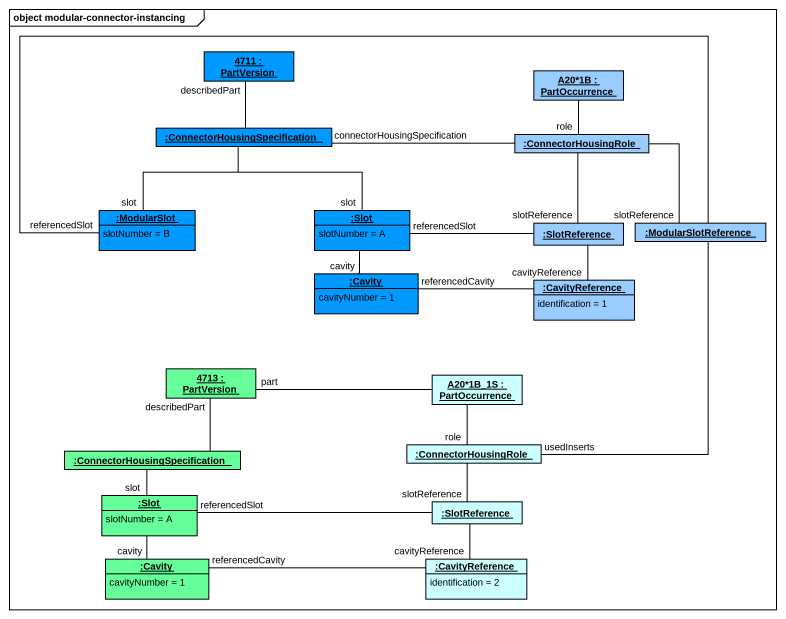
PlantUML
@startuml
mainframe object modular-connector-instancing
hide circle
hide empty members
object "4711 : PartVersion" as o4711 #0099FF
object "A20*1B : PartOccurrence" as A20_1B #99CCFF
object ":ConnectorHousingSpecification" as ConnectorHousingSpecificatio #0099FF
object ":ConnectorHousingRole" as ConnectorHousingRole #99CCFF
object ":ModularSlot" as ModularSlot #0099FF {
  slotNumber = B
}
object ":Slot" as Slot #0099FF {
  slotNumber = A
}
object ":SlotReference" as SlotReference #99CCFF
object ":ModularSlotReference" as ModularSlotReference #99CCFF
object ":Cavity" as Cavity #0099FF {
  cavityNumber = 1
}
object ":CavityReference" as CavityReference #99CCFF {
  identification = 1
}
object "4713 : PartVersion" as o4713 #66FF99
object "A20*1B_1S : PartOccurrence" as A20_1B_1S #CCFFFF
object ":ConnectorHousingSpecification" as ConnectorHousingSpecificatio_2 #66FF99
object ":ConnectorHousingRole" as ConnectorHousingRole_2 #CCFFFF
object ":Slot" as Slot_2 #66FF99 {
  slotNumber = A
}
object ":SlotReference" as SlotReference_2 #CCFFFF
object ":Cavity" as Cavity_2 #66FF99 {
  cavityNumber = 1
}
object ":CavityReference" as CavityReference_2 #CCFFFF {
  identification = 2
}
A20_1B -- ConnectorHousingRole : role
ConnectorHousingSpecificatio -up- o4711 : describedPart
ConnectorHousingSpecificatio -- ModularSlot : slot
ConnectorHousingSpecificatio -- Slot : slot
ConnectorHousingRole -left- ConnectorHousingSpecificatio : connectorHousingSpecification
ConnectorHousingRole -- SlotReference : slotReference
ConnectorHousingRole -- ModularSlotReference : slotReference
Slot -- Cavity : cavity
SlotReference -left- Slot : referencedSlot
SlotReference -- CavityReference : cavityReference
ModularSlotReference -left- ModularSlot : referencedSlot
ModularSlotReference -- ConnectorHousingRole_2 : usedInserts
CavityReference -left- Cavity : referencedCavity
A20_1B_1S -left- o4713 : part
A20_1B_1S -- ConnectorHousingRole_2 : role
ConnectorHousingSpecificatio_2 -up- o4713 : describedPart
ConnectorHousingSpecificatio_2 -- Slot_2 : slot
ConnectorHousingRole_2 -- SlotReference_2 : slotReference
Slot_2 -- Cavity_2 : cavity
SlotReference_2 -left- Slot_2 : referencedSlot
SlotReference_2 -- CavityReference_2 : cavityReference
CavityReference_2 -left- Cavity_2 : referencedCavity
@enduml
